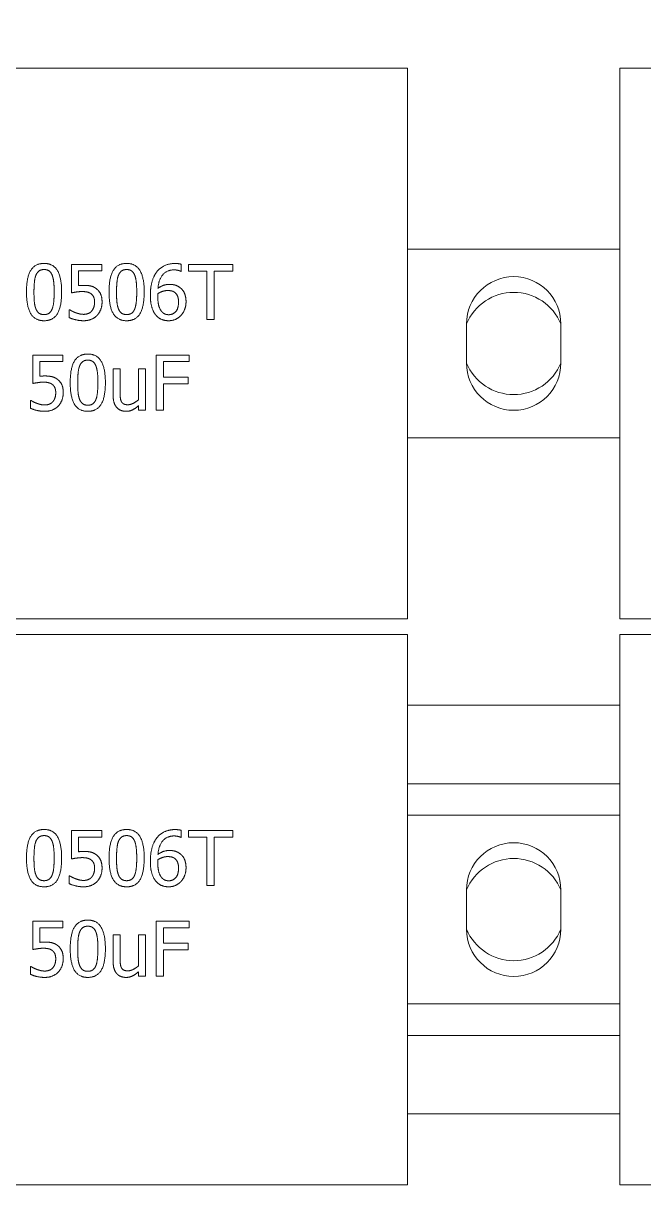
# Model space of a CAD drawing. Header units: millimetres. Extents: x 0 to 8410, y 0 to 5940.
# Drawn here: x 3477.8 to 3517.3, y 3984.4 to 4058.8 of the extents above; entities that cross this region are included whole.
import ezdxf

# ---------------------------------------------------------------- set-up
doc = ezdxf.new("R2010")
doc.units = ezdxf.units.MM
doc.header["$LTSCALE"] = 10
doc.layers.add('가시적인 것(ISO)', color=3, linetype='Continuous', lineweight=5, true_color=0x00ff00)
doc.layers.add('해치(ISO)', color=7, linetype='Continuous', lineweight=5)

msp = doc.modelspace()

# ---------------------------------------------------------------- hatches: boundary and pattern name
at = {"layer": '해치(ISO)'}
h = msp.add_hatch(dxfattribs=at)
h.set_pattern_fill('ANSI31', color=256, scale=254, angle=14.99998, style=0)
h.set_pattern_definition([(60, (0, 0), (-27.4963, 15.87501), [])])
edge = h.paths.add_edge_path()
edge.add_line((3209.291, 3686.734), (3249.291, 3686.734))
edge.add_line((3249.291, 3686.734), (3249.291, 3688.734))
edge.add_ellipse((3246.291, 3688.734), major_axis=(3, 0), ratio=1, start_angle=0, end_angle=90)
edge.add_line((3246.291, 3691.734), (3218.791, 3691.734))
edge.add_ellipse((3218.791, 3696.234), major_axis=(0, -4.5), ratio=1, start_angle=270, end_angle=360, ccw=False)
edge.add_line((3214.291, 3696.234), (3214.291, 3723.734))
edge.add_ellipse((3211.291, 3723.734), major_axis=(3, 0), ratio=1, start_angle=0, end_angle=90)
edge.add_line((3211.291, 3726.734), (3209.291, 3726.734))
edge.add_line((3209.291, 3726.734), (3209.291, 3686.734))
edge = h.paths.add_edge_path()
edge.add_ellipse((4495.191, 3696.234), major_axis=(4.5, 0), ratio=1, start_angle=270, end_angle=360)
edge.add_line((4499.691, 3696.234), (4499.691, 3723.734))
edge.add_ellipse((4502.691, 3723.734), major_axis=(0, 3), ratio=1, start_angle=0, end_angle=90, ccw=False)
edge.add_line((4502.691, 3726.734), (4504.691, 3726.734))
edge.add_line((4504.691, 3726.734), (4504.691, 3686.734))
edge.add_line((4504.691, 3686.734), (4464.691, 3686.734))
edge.add_line((4464.691, 3686.734), (4464.691, 3688.734))
edge.add_ellipse((4467.691, 3688.734), major_axis=(0, 3), ratio=1, start_angle=0, end_angle=90, ccw=False)
edge.add_line((4467.691, 3691.734), (4495.191, 3691.734))
edge = h.paths.add_edge_path()
edge.add_ellipse((3218.791, 4372.634), major_axis=(-4.5, 0), ratio=1, start_angle=270, end_angle=360)
edge.add_line((3214.291, 4372.634), (3214.291, 4345.134))
edge.add_ellipse((3211.291, 4345.134), major_axis=(0, -3), ratio=1, start_angle=0, end_angle=90, ccw=False)
edge.add_line((3211.291, 4342.134), (3209.291, 4342.134))
edge.add_line((3209.291, 4342.134), (3209.291, 4382.134))
edge.add_line((3209.291, 4382.134), (3249.291, 4382.134))
edge.add_line((3249.291, 4382.134), (3249.291, 4380.134))
edge.add_ellipse((3246.291, 4380.134), major_axis=(0, -3), ratio=1, start_angle=0, end_angle=90, ccw=False)
edge.add_line((3246.291, 4377.134), (3218.791, 4377.134))
edge = h.paths.add_edge_path()
edge.add_line((4467.691, 4377.134), (4495.191, 4377.134))
edge.add_ellipse((4495.191, 4372.634), major_axis=(0, 4.5), ratio=1, start_angle=270, end_angle=360, ccw=False)
edge.add_line((4499.691, 4372.634), (4499.691, 4345.134))
edge.add_ellipse((4502.691, 4345.134), major_axis=(-3, 0), ratio=1, start_angle=0, end_angle=90)
edge.add_line((4502.691, 4342.134), (4504.691, 4342.134))
edge.add_line((4504.691, 4342.134), (4504.691, 4382.134))
edge.add_line((4504.691, 4382.134), (4464.691, 4382.134))
edge.add_line((4464.691, 4382.134), (4464.691, 4380.134))
edge.add_ellipse((4467.691, 4380.134), major_axis=(-3, 0), ratio=1, start_angle=0, end_angle=90)

# ---------------------------------------------------------------- linework, layer by layer
at = {"layer": '가시적인 것(ISO)'}
for p, q in [((3502.241, 4055.934), (3444.741, 4055.934)), ((3502.241, 4020.934), (3502.241, 4055.934)), ((3573.241, 4055.934), (3515.741, 4055.934)), ((3515.741, 4055.934), (3515.741, 4020.934)), ((3502.241, 4044.434), (3515.741, 4044.434)), ((3480.86, 4043.456), (3482.78, 4043.456)), ((3480.86, 4041.652), (3480.86, 4043.456)), ((3481.311, 4043.045), (3481.311, 4042.112)), ((3482.78, 4043.045), (3481.311, 4043.045)), ((3482.78, 4043.456), (3482.78, 4043.045)), ((3487.84, 4043.022), (3487.82, 4043.022)), ((3487.84, 4043.473), (3487.84, 4043.022)), ((3488.3, 4043.456), (3491.113, 4043.456)), ((3488.3, 4043.042), (3488.3, 4043.456)), ((3489.474, 4043.042), (3488.3, 4043.042)), ((3489.474, 4039.956), (3489.474, 4043.042)), ((3489.939, 4043.042), (3489.939, 4039.956)), ((3491.113, 4043.042), (3489.939, 4043.042)), ((3491.113, 4043.456), (3491.113, 4043.042)), ((3480.715, 4040.577), (3480.749, 4040.577)), ((3480.715, 4040.081), (3480.715, 4040.577)), ((3489.939, 4039.956), (3489.474, 4039.956)), ((3505.991, 4037.184), (3505.991, 4039.684)), ((3511.991, 4039.684), (3511.991, 4037.184)), ((3478.39, 4037.693), (3480.31, 4037.693)), ((3478.39, 4035.89), (3478.39, 4037.693)), ((3480.31, 4037.693), (3480.31, 4037.282)), ((3486.243, 4037.693), (3488.337, 4037.693)), ((3486.243, 4034.193), (3486.243, 4037.693)), ((3488.337, 4037.693), (3488.337, 4037.279)), ((3478.841, 4037.282), (3478.841, 4036.349)), ((3480.31, 4037.282), (3478.841, 4037.282)), ((3486.709, 4037.279), (3486.709, 4036.292)), ((3488.337, 4037.279), (3486.709, 4037.279)), ((3483.506, 4036.82), (3483.949, 4036.82)), ((3483.506, 4035.115), (3483.506, 4036.82)), ((3483.949, 4036.82), (3483.949, 4035.322)), ((3485.126, 4036.82), (3485.568, 4036.82)), ((3485.126, 4034.857), (3485.126, 4036.82)), ((3485.568, 4036.82), (3485.568, 4034.193)), ((3486.709, 4036.292), (3488.269, 4036.292)), ((3488.269, 4036.292), (3488.269, 4035.878)), ((3486.709, 4035.878), (3486.709, 4034.193)), ((3488.269, 4035.878), (3486.709, 4035.878)), ((3478.245, 4034.815), (3478.279, 4034.815)), ((3478.245, 4034.318), (3478.245, 4034.815)), ((3485.126, 4034.193), (3485.126, 4034.483)), ((3485.568, 4034.193), (3485.126, 4034.193)), ((3486.709, 4034.193), (3486.243, 4034.193)), ((3515.741, 4032.434), (3502.241, 4032.434)), ((3444.741, 4020.934), (3502.241, 4020.934)), ((3515.741, 4020.934), (3573.241, 4020.934)), ((3502.241, 4019.934), (3444.741, 4019.934)), ((3502.241, 3984.934), (3502.241, 4019.934)), ((3573.241, 4019.934), (3515.741, 4019.934)), ((3515.741, 4019.934), (3515.741, 3984.934)), ((3502.241, 4015.434), (3515.741, 4015.434)), ((3502.241, 4010.434), (3515.741, 4010.434)), ((3502.241, 4008.434), (3515.741, 4008.434)), ((3480.86, 4007.456), (3482.78, 4007.456)), ((3480.86, 4005.652), (3480.86, 4007.456)), ((3482.78, 4007.456), (3482.78, 4007.045)), ((3487.84, 4007.473), (3487.84, 4007.022)), ((3488.3, 4007.456), (3491.113, 4007.456)), ((3488.3, 4007.042), (3488.3, 4007.456)), ((3491.113, 4007.456), (3491.113, 4007.042)), ((3481.311, 4007.045), (3481.311, 4006.112)), ((3482.78, 4007.045), (3481.311, 4007.045)), ((3487.84, 4007.022), (3487.82, 4007.022)), ((3489.474, 4007.042), (3488.3, 4007.042)), ((3489.474, 4003.956), (3489.474, 4007.042)), ((3489.939, 4007.042), (3489.939, 4003.956)), ((3491.113, 4007.042), (3489.939, 4007.042)), ((3480.715, 4004.577), (3480.749, 4004.577)), ((3480.715, 4004.081), (3480.715, 4004.577)), ((3489.939, 4003.956), (3489.474, 4003.956)), ((3505.991, 4001.184), (3505.991, 4003.684)), ((3511.991, 4003.684), (3511.991, 4001.184)), ((3478.39, 4001.693), (3480.31, 4001.693)), ((3478.39, 3999.89), (3478.39, 4001.693)), ((3478.841, 4001.282), (3478.841, 4000.349)), ((3480.31, 4001.282), (3478.841, 4001.282)), ((3480.31, 4001.693), (3480.31, 4001.282)), ((3486.243, 4001.693), (3488.337, 4001.693)), ((3486.243, 3998.193), (3486.243, 4001.693)), ((3486.709, 4001.279), (3486.709, 4000.292)), ((3488.337, 4001.279), (3486.709, 4001.279)), ((3488.337, 4001.693), (3488.337, 4001.279)), ((3483.506, 4000.82), (3483.949, 4000.82)), ((3483.506, 3999.115), (3483.506, 4000.82)), ((3483.949, 4000.82), (3483.949, 3999.322)), ((3485.126, 4000.82), (3485.568, 4000.82)), ((3485.126, 3998.857), (3485.126, 4000.82)), ((3485.568, 4000.82), (3485.568, 3998.193)), ((3486.709, 4000.292), (3488.269, 4000.292)), ((3486.709, 3999.878), (3486.709, 3998.193)), ((3488.269, 3999.878), (3486.709, 3999.878)), ((3488.269, 4000.292), (3488.269, 3999.878)), ((3478.245, 3998.815), (3478.279, 3998.815)), ((3478.245, 3998.318), (3478.245, 3998.815)), ((3485.126, 3998.193), (3485.126, 3998.483)), ((3485.568, 3998.193), (3485.126, 3998.193)), ((3486.709, 3998.193), (3486.243, 3998.193)), ((3515.741, 3996.434), (3502.241, 3996.434)), ((3515.741, 3994.434), (3502.241, 3994.434)), ((3515.741, 3989.434), (3502.241, 3989.434)), ((3444.741, 3984.934), (3502.241, 3984.934)), ((3515.741, 3984.934), (3573.241, 3984.934))]:
    msp.add_line(p, q, dxfattribs=at)
for centre, radius, start, end in [((3508.991, 4039.684), 3, 0, 180), ((3508.991, 4038.434), 3.25, 22.61986, 157.38014), ((3508.991, 4038.434), 3.25, 202.61986, 337.38014), ((3508.991, 4037.184), 3, 180, 0), ((3508.991, 4003.684), 3, 0, 180), ((3508.991, 4002.434), 3.25, 22.61986, 157.38014), ((3508.991, 4002.434), 3.25, 202.61986, 337.38014), ((3508.991, 4001.184), 3, 180, 0)]:
    msp.add_arc(centre, radius, start, end, dxfattribs=at)
for points in [[(3477.993, 4041.703), (3477.993, 4042.651), (3478.54, 4043.527), (3479.113, 4043.527)], [(3479.113, 4043.138), (3478.917, 4043.138), (3478.665, 4042.954), (3478.591, 4042.77)], [(3479.113, 4043.527), (3479.689, 4043.527), (3480.23, 4042.619), (3480.23, 4041.706)], [(3479.626, 4042.775), (3479.555, 4042.954), (3479.309, 4043.138), (3479.113, 4043.138)], [(3483.245, 4041.703), (3483.245, 4042.651), (3483.793, 4043.527), (3484.366, 4043.527)], [(3484.366, 4043.138), (3484.17, 4043.138), (3483.918, 4042.954), (3483.844, 4042.77)], [(3484.366, 4043.527), (3484.942, 4043.527), (3485.483, 4042.619), (3485.483, 4041.706)], [(3484.879, 4042.775), (3484.808, 4042.954), (3484.561, 4043.138), (3484.366, 4043.138)], [(3485.875, 4041.493), (3485.875, 4041.95), (3486.062, 4042.685), (3486.258, 4042.957)], [(3486.258, 4042.957), (3486.448, 4043.224), (3487.049, 4043.521), (3487.443, 4043.521)], [(3487.381, 4043.116), (3486.944, 4043.116), (3486.408, 4042.526), (3486.357, 4041.947)], [(3487.82, 4043.022), (3487.755, 4043.056), (3487.517, 4043.116), (3487.381, 4043.116)], [(3487.443, 4043.521), (3487.559, 4043.521), (3487.764, 4043.499), (3487.84, 4043.473)], [(3478.591, 4042.77), (3478.52, 4042.591), (3478.469, 4042.046), (3478.469, 4041.703)], [(3479.754, 4041.706), (3479.754, 4042.066), (3479.697, 4042.597), (3479.626, 4042.775)], [(3481.311, 4042.112), (3481.396, 4042.123), (3481.561, 4042.132), (3481.629, 4042.132)], [(3481.629, 4042.132), (3481.898, 4042.132), (3482.27, 4042.044), (3482.44, 4041.913)], [(3483.844, 4042.77), (3483.773, 4042.591), (3483.722, 4042.046), (3483.722, 4041.703)], [(3485.007, 4041.706), (3485.007, 4042.066), (3484.95, 4042.597), (3484.879, 4042.775)], [(3486.357, 4041.947), (3486.524, 4042.063), (3486.876, 4042.191), (3487.086, 4042.191)], [(3487.086, 4042.191), (3487.29, 4042.191), (3487.596, 4042.109), (3487.764, 4041.984)], [(3479.113, 4039.882), (3478.534, 4039.882), (3477.993, 4040.781), (3477.993, 4041.703)], [(3478.469, 4041.703), (3478.469, 4041.335), (3478.514, 4040.841), (3478.588, 4040.648)], [(3480.23, 4041.706), (3480.23, 4040.764), (3479.683, 4039.882), (3479.113, 4039.882)], [(3479.629, 4040.64), (3479.697, 4040.813), (3479.754, 4041.346), (3479.754, 4041.706)], [(3481.552, 4041.737), (3481.359, 4041.737), (3480.976, 4041.678), (3480.86, 4041.652)], [(3482.125, 4041.576), (3482.026, 4041.664), (3481.731, 4041.737), (3481.552, 4041.737)], [(3482.324, 4041.071), (3482.324, 4041.258), (3482.222, 4041.496), (3482.125, 4041.576)], [(3482.44, 4041.913), (3482.613, 4041.783), (3482.8, 4041.386), (3482.8, 4041.068)], [(3484.366, 4039.882), (3483.787, 4039.882), (3483.245, 4040.781), (3483.245, 4041.703)], [(3483.722, 4041.703), (3483.722, 4041.335), (3483.767, 4040.841), (3483.841, 4040.648)], [(3485.483, 4041.706), (3485.483, 4040.764), (3484.936, 4039.882), (3484.366, 4039.882)], [(3484.882, 4040.64), (3484.95, 4040.813), (3485.007, 4041.346), (3485.007, 4041.706)], [(3486.26, 4040.2), (3486.079, 4040.39), (3485.875, 4041.028), (3485.875, 4041.493)], [(3486.357, 4041.61), (3486.354, 4041.559), (3486.348, 4041.462), (3486.348, 4041.388)], [(3486.348, 4041.388), (3486.348, 4041.025), (3486.49, 4040.58), (3486.598, 4040.464)], [(3486.981, 4041.803), (3486.816, 4041.803), (3486.507, 4041.703), (3486.357, 4041.61)], [(3487.429, 4041.681), (3487.335, 4041.754), (3487.103, 4041.803), (3486.981, 4041.803)], [(3487.667, 4041.071), (3487.667, 4041.286), (3487.554, 4041.578), (3487.429, 4041.681)], [(3487.764, 4041.984), (3487.957, 4041.839), (3488.144, 4041.391), (3488.144, 4041.091)], [(3478.588, 4040.648), (3478.656, 4040.467), (3478.909, 4040.271), (3479.113, 4040.271)], [(3479.113, 4040.271), (3479.306, 4040.271), (3479.558, 4040.455), (3479.629, 4040.64)], [(3480.749, 4040.577), (3480.803, 4040.538), (3481.005, 4040.435), (3481.127, 4040.39)], [(3482.145, 4040.501), (3482.233, 4040.606), (3482.324, 4040.884), (3482.324, 4041.071)], [(3482.8, 4041.068), (3482.8, 4040.815), (3482.638, 4040.384), (3482.491, 4040.226)], [(3483.841, 4040.648), (3483.909, 4040.467), (3484.162, 4040.271), (3484.366, 4040.271)], [(3484.366, 4040.271), (3484.559, 4040.271), (3484.811, 4040.455), (3484.882, 4040.64)], [(3487.035, 4040.265), (3487.318, 4040.265), (3487.667, 4040.668), (3487.667, 4041.071)], [(3488.144, 4041.091), (3488.144, 4040.821), (3487.965, 4040.365), (3487.815, 4040.211)], [(3481.632, 4039.882), (3481.382, 4039.882), (3480.894, 4039.993), (3480.715, 4040.081)], [(3481.127, 4040.39), (3481.266, 4040.342), (3481.495, 4040.288), (3481.64, 4040.288)], [(3482.491, 4040.226), (3482.343, 4040.067), (3481.904, 4039.882), (3481.632, 4039.882)], [(3481.64, 4040.288), (3481.782, 4040.288), (3482.049, 4040.39), (3482.145, 4040.501)], [(3487.032, 4039.882), (3486.796, 4039.882), (3486.408, 4040.041), (3486.26, 4040.2)], [(3486.598, 4040.464), (3486.697, 4040.353), (3486.913, 4040.265), (3487.035, 4040.265)], [(3487.815, 4040.211), (3487.659, 4040.05), (3487.267, 4039.882), (3487.032, 4039.882)], [(3480.775, 4035.941), (3480.775, 4036.888), (3481.322, 4037.764), (3481.895, 4037.764)], [(3481.895, 4037.764), (3482.471, 4037.764), (3483.013, 4036.857), (3483.013, 4035.943)], [(3481.373, 4037.007), (3481.303, 4036.828), (3481.252, 4036.284), (3481.252, 4035.941)], [(3481.895, 4037.376), (3481.7, 4037.376), (3481.447, 4037.191), (3481.373, 4037.007)], [(3482.409, 4037.013), (3482.338, 4037.191), (3482.091, 4037.376), (3481.895, 4037.376)], [(3482.536, 4035.943), (3482.536, 4036.304), (3482.48, 4036.834), (3482.409, 4037.013)], [(3478.841, 4036.349), (3478.926, 4036.36), (3479.09, 4036.369), (3479.158, 4036.369)], [(3479.158, 4036.369), (3479.428, 4036.369), (3479.799, 4036.281), (3479.969, 4036.15)], [(3479.969, 4036.15), (3480.143, 4036.02), (3480.33, 4035.623), (3480.33, 4035.305)], [(3479.082, 4035.975), (3478.889, 4035.975), (3478.506, 4035.915), (3478.39, 4035.89)], [(3479.655, 4035.813), (3479.555, 4035.901), (3479.26, 4035.975), (3479.082, 4035.975)], [(3479.853, 4035.308), (3479.853, 4035.495), (3479.751, 4035.734), (3479.655, 4035.813)], [(3481.895, 4034.12), (3481.317, 4034.12), (3480.775, 4035.019), (3480.775, 4035.941)], [(3481.252, 4035.941), (3481.252, 4035.572), (3481.297, 4035.078), (3481.371, 4034.885)], [(3483.013, 4035.943), (3483.013, 4035.002), (3482.465, 4034.12), (3481.895, 4034.12)], [(3482.412, 4034.877), (3482.48, 4035.05), (3482.536, 4035.583), (3482.536, 4035.943)], [(3478.279, 4034.815), (3478.333, 4034.775), (3478.534, 4034.673), (3478.656, 4034.627)], [(3478.656, 4034.627), (3478.795, 4034.579), (3479.025, 4034.525), (3479.17, 4034.525)], [(3479.17, 4034.525), (3479.311, 4034.525), (3479.578, 4034.627), (3479.675, 4034.738)], [(3479.675, 4034.738), (3479.762, 4034.843), (3479.853, 4035.121), (3479.853, 4035.308)], [(3480.33, 4035.305), (3480.33, 4035.053), (3480.168, 4034.622), (3480.021, 4034.463)], [(3481.371, 4034.885), (3481.439, 4034.704), (3481.691, 4034.508), (3481.895, 4034.508)], [(3481.895, 4034.508), (3482.088, 4034.508), (3482.341, 4034.693), (3482.412, 4034.877)], [(3483.745, 4034.355), (3483.631, 4034.477), (3483.506, 4034.849), (3483.506, 4035.115)], [(3483.949, 4035.322), (3483.949, 4035.112), (3483.98, 4034.837), (3484.034, 4034.735)], [(3484.034, 4034.735), (3484.088, 4034.633), (3484.272, 4034.539), (3484.445, 4034.539)], [(3484.445, 4034.539), (3484.607, 4034.539), (3484.973, 4034.724), (3485.126, 4034.857)], [(3479.161, 4034.12), (3478.912, 4034.12), (3478.424, 4034.23), (3478.245, 4034.318)], [(3480.021, 4034.463), (3479.873, 4034.304), (3479.433, 4034.12), (3479.161, 4034.12)], [(3484.329, 4034.12), (3484.159, 4034.12), (3483.855, 4034.233), (3483.745, 4034.355)], [(3485.126, 4034.483), (3484.922, 4034.304), (3484.556, 4034.12), (3484.329, 4034.12)], [(3477.993, 4005.703), (3477.993, 4006.651), (3478.54, 4007.527), (3479.113, 4007.527)], [(3479.113, 4007.138), (3478.917, 4007.138), (3478.665, 4006.954), (3478.591, 4006.77)], [(3479.113, 4007.527), (3479.689, 4007.527), (3480.23, 4006.619), (3480.23, 4005.706)], [(3479.626, 4006.775), (3479.555, 4006.954), (3479.309, 4007.138), (3479.113, 4007.138)], [(3483.245, 4005.703), (3483.245, 4006.651), (3483.793, 4007.527), (3484.366, 4007.527)], [(3484.366, 4007.138), (3484.17, 4007.138), (3483.918, 4006.954), (3483.844, 4006.77)], [(3484.366, 4007.527), (3484.942, 4007.527), (3485.483, 4006.619), (3485.483, 4005.706)], [(3484.879, 4006.775), (3484.808, 4006.954), (3484.561, 4007.138), (3484.366, 4007.138)], [(3486.258, 4006.957), (3486.448, 4007.224), (3487.049, 4007.521), (3487.443, 4007.521)], [(3487.381, 4007.116), (3486.944, 4007.116), (3486.408, 4006.526), (3486.357, 4005.947)], [(3487.82, 4007.022), (3487.755, 4007.056), (3487.517, 4007.116), (3487.381, 4007.116)], [(3487.443, 4007.521), (3487.559, 4007.521), (3487.764, 4007.499), (3487.84, 4007.473)], [(3478.591, 4006.77), (3478.52, 4006.591), (3478.469, 4006.046), (3478.469, 4005.703)], [(3479.754, 4005.706), (3479.754, 4006.066), (3479.697, 4006.597), (3479.626, 4006.775)], [(3483.844, 4006.77), (3483.773, 4006.591), (3483.722, 4006.046), (3483.722, 4005.703)], [(3485.007, 4005.706), (3485.007, 4006.066), (3484.95, 4006.597), (3484.879, 4006.775)], [(3485.875, 4005.493), (3485.875, 4005.95), (3486.062, 4006.685), (3486.258, 4006.957)], [(3479.113, 4003.882), (3478.534, 4003.882), (3477.993, 4004.781), (3477.993, 4005.703)], [(3478.469, 4005.703), (3478.469, 4005.335), (3478.514, 4004.841), (3478.588, 4004.648)], [(3480.23, 4005.706), (3480.23, 4004.764), (3479.683, 4003.882), (3479.113, 4003.882)], [(3479.629, 4004.64), (3479.697, 4004.813), (3479.754, 4005.346), (3479.754, 4005.706)], [(3481.552, 4005.737), (3481.359, 4005.737), (3480.976, 4005.678), (3480.86, 4005.652)], [(3481.311, 4006.112), (3481.396, 4006.123), (3481.561, 4006.132), (3481.629, 4006.132)], [(3482.125, 4005.576), (3482.026, 4005.664), (3481.731, 4005.737), (3481.552, 4005.737)], [(3481.629, 4006.132), (3481.898, 4006.132), (3482.27, 4006.044), (3482.44, 4005.913)], [(3482.44, 4005.913), (3482.613, 4005.783), (3482.8, 4005.386), (3482.8, 4005.068)], [(3484.366, 4003.882), (3483.787, 4003.882), (3483.245, 4004.781), (3483.245, 4005.703)], [(3483.722, 4005.703), (3483.722, 4005.335), (3483.767, 4004.841), (3483.841, 4004.648)], [(3485.483, 4005.706), (3485.483, 4004.764), (3484.936, 4003.882), (3484.366, 4003.882)], [(3484.882, 4004.64), (3484.95, 4004.813), (3485.007, 4005.346), (3485.007, 4005.706)], [(3486.357, 4005.947), (3486.524, 4006.063), (3486.876, 4006.191), (3487.086, 4006.191)], [(3486.981, 4005.803), (3486.816, 4005.803), (3486.507, 4005.703), (3486.357, 4005.61)], [(3487.429, 4005.681), (3487.335, 4005.754), (3487.103, 4005.803), (3486.981, 4005.803)], [(3487.086, 4006.191), (3487.29, 4006.191), (3487.596, 4006.109), (3487.764, 4005.984)], [(3487.667, 4005.071), (3487.667, 4005.286), (3487.554, 4005.578), (3487.429, 4005.681)], [(3487.764, 4005.984), (3487.957, 4005.839), (3488.144, 4005.391), (3488.144, 4005.091)], [(3482.324, 4005.071), (3482.324, 4005.258), (3482.222, 4005.496), (3482.125, 4005.576)], [(3482.145, 4004.501), (3482.233, 4004.606), (3482.324, 4004.884), (3482.324, 4005.071)], [(3482.8, 4005.068), (3482.8, 4004.815), (3482.638, 4004.384), (3482.491, 4004.226)], [(3486.26, 4004.2), (3486.079, 4004.39), (3485.875, 4005.028), (3485.875, 4005.493)], [(3486.357, 4005.61), (3486.354, 4005.559), (3486.348, 4005.462), (3486.348, 4005.388)], [(3486.348, 4005.388), (3486.348, 4005.025), (3486.49, 4004.58), (3486.598, 4004.464)], [(3487.035, 4004.265), (3487.318, 4004.265), (3487.667, 4004.668), (3487.667, 4005.071)], [(3488.144, 4005.091), (3488.144, 4004.821), (3487.965, 4004.365), (3487.815, 4004.211)], [(3478.588, 4004.648), (3478.656, 4004.467), (3478.909, 4004.271), (3479.113, 4004.271)], [(3479.113, 4004.271), (3479.306, 4004.271), (3479.558, 4004.455), (3479.629, 4004.64)], [(3480.749, 4004.577), (3480.803, 4004.538), (3481.005, 4004.435), (3481.127, 4004.39)], [(3481.127, 4004.39), (3481.266, 4004.342), (3481.495, 4004.288), (3481.64, 4004.288)], [(3482.491, 4004.226), (3482.343, 4004.067), (3481.904, 4003.882), (3481.632, 4003.882)], [(3481.64, 4004.288), (3481.782, 4004.288), (3482.049, 4004.39), (3482.145, 4004.501)], [(3483.841, 4004.648), (3483.909, 4004.467), (3484.162, 4004.271), (3484.366, 4004.271)], [(3484.366, 4004.271), (3484.559, 4004.271), (3484.811, 4004.455), (3484.882, 4004.64)], [(3487.032, 4003.882), (3486.796, 4003.882), (3486.408, 4004.041), (3486.26, 4004.2)], [(3486.598, 4004.464), (3486.697, 4004.353), (3486.913, 4004.265), (3487.035, 4004.265)], [(3487.815, 4004.211), (3487.659, 4004.05), (3487.267, 4003.882), (3487.032, 4003.882)], [(3481.632, 4003.882), (3481.382, 4003.882), (3480.894, 4003.993), (3480.715, 4004.081)], [(3480.775, 3999.941), (3480.775, 4000.888), (3481.322, 4001.764), (3481.895, 4001.764)], [(3481.895, 4001.376), (3481.7, 4001.376), (3481.447, 4001.191), (3481.373, 4001.007)], [(3481.895, 4001.764), (3482.471, 4001.764), (3483.013, 4000.857), (3483.013, 3999.943)], [(3482.409, 4001.013), (3482.338, 4001.191), (3482.091, 4001.376), (3481.895, 4001.376)], [(3481.373, 4001.007), (3481.303, 4000.828), (3481.252, 4000.284), (3481.252, 3999.941)], [(3482.536, 3999.943), (3482.536, 4000.304), (3482.48, 4000.834), (3482.409, 4001.013)], [(3479.082, 3999.975), (3478.889, 3999.975), (3478.506, 3999.915), (3478.39, 3999.89)], [(3478.841, 4000.349), (3478.926, 4000.36), (3479.09, 4000.369), (3479.158, 4000.369)], [(3479.655, 3999.813), (3479.555, 3999.901), (3479.26, 3999.975), (3479.082, 3999.975)], [(3479.158, 4000.369), (3479.428, 4000.369), (3479.799, 4000.281), (3479.969, 4000.15)], [(3479.853, 3999.308), (3479.853, 3999.495), (3479.751, 3999.734), (3479.655, 3999.813)], [(3479.969, 4000.15), (3480.143, 4000.02), (3480.33, 3999.623), (3480.33, 3999.305)], [(3481.895, 3998.12), (3481.317, 3998.12), (3480.775, 3999.019), (3480.775, 3999.941)], [(3481.252, 3999.941), (3481.252, 3999.572), (3481.297, 3999.078), (3481.371, 3998.885)], [(3483.013, 3999.943), (3483.013, 3999.002), (3482.465, 3998.12), (3481.895, 3998.12)], [(3482.412, 3998.877), (3482.48, 3999.05), (3482.536, 3999.583), (3482.536, 3999.943)], [(3479.675, 3998.738), (3479.762, 3998.843), (3479.853, 3999.121), (3479.853, 3999.308)], [(3480.33, 3999.305), (3480.33, 3999.053), (3480.168, 3998.622), (3480.021, 3998.463)], [(3483.745, 3998.355), (3483.631, 3998.477), (3483.506, 3998.849), (3483.506, 3999.115)], [(3483.949, 3999.322), (3483.949, 3999.112), (3483.98, 3998.837), (3484.034, 3998.735)], [(3479.161, 3998.12), (3478.912, 3998.12), (3478.424, 3998.23), (3478.245, 3998.318)], [(3478.279, 3998.815), (3478.333, 3998.775), (3478.534, 3998.673), (3478.656, 3998.627)], [(3478.656, 3998.627), (3478.795, 3998.579), (3479.025, 3998.525), (3479.17, 3998.525)], [(3480.021, 3998.463), (3479.873, 3998.304), (3479.433, 3998.12), (3479.161, 3998.12)], [(3479.17, 3998.525), (3479.311, 3998.525), (3479.578, 3998.627), (3479.675, 3998.738)], [(3481.371, 3998.885), (3481.439, 3998.704), (3481.691, 3998.508), (3481.895, 3998.508)], [(3481.895, 3998.508), (3482.088, 3998.508), (3482.341, 3998.693), (3482.412, 3998.877)], [(3484.329, 3998.12), (3484.159, 3998.12), (3483.855, 3998.233), (3483.745, 3998.355)], [(3484.034, 3998.735), (3484.088, 3998.633), (3484.272, 3998.539), (3484.445, 3998.539)], [(3485.126, 3998.483), (3484.922, 3998.304), (3484.556, 3998.12), (3484.329, 3998.12)], [(3484.445, 3998.539), (3484.607, 3998.539), (3484.973, 3998.724), (3485.126, 3998.857)]]:
    msp.add_open_spline(points, degree=2, dxfattribs=at)

doc.saveas('drawing.dxf')
